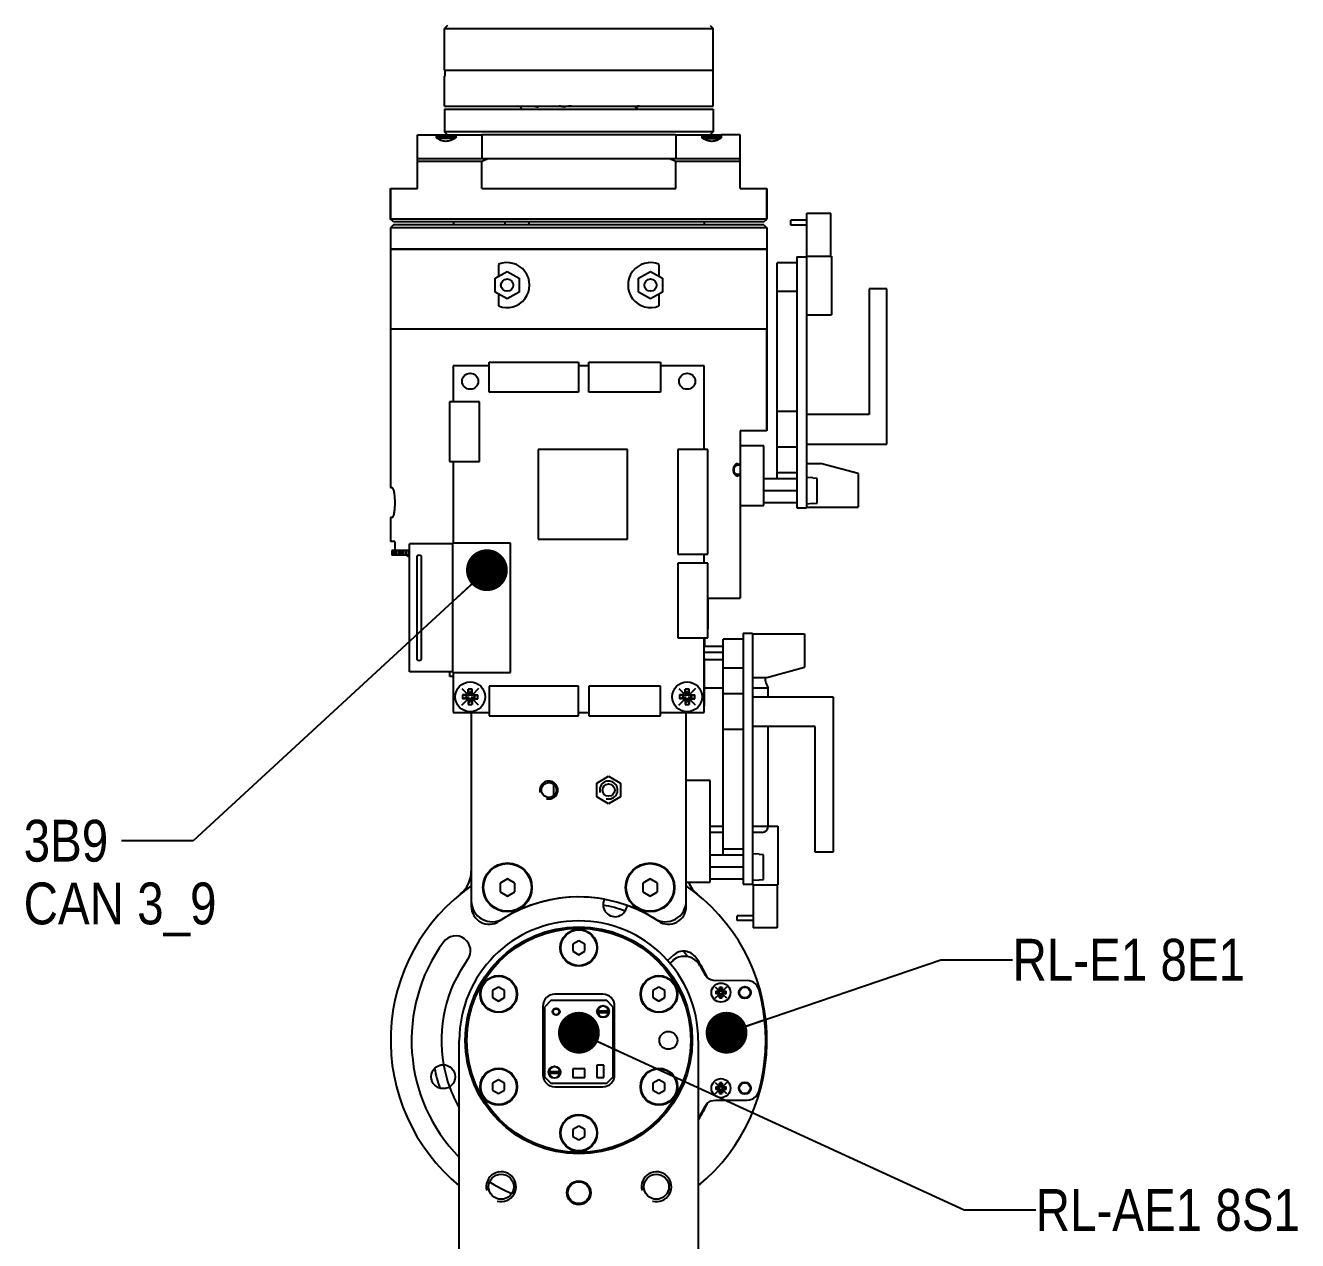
# Model space of a CAD drawing. Header units: millimetres. Extents: x 0 to 594, y 0 to 420.
# Drawn here: x 277 to 383.5, y 218.3 to 320 of the extents above; entities that cross this region are included whole.
import ezdxf

# ---------------------------------------------------------------- set-up
doc = ezdxf.new("R2010")
doc.units = ezdxf.units.MM
doc.header["$LTSCALE"] = 32.67
doc.layers.get('0').update_dxf_attribs({"linetype": 'CONTINUOUS'})
for name, color, linetype in [('AXIS', 7, 'CONTINUOUS'), ('COSMETIC', 7, 'CONTINUOUS'), ('NOTE', 7, 'CONTINUOUS')]:
    doc.layers.add(name, color=color, linetype=linetype)
doc.styles.get("Standard").update_dxf_attribs({"font": 'txt', "width": 0.85})
doc.styles.add('TEXTSTYLE_2', font='txt', dxfattribs={"width": 0.85})
doc.dimstyles.get("Standard").update_dxf_attribs({"dimtxt": 3.5, "dimasz": 3.5, "dimexe": 1.5, "dimexo": 1, "dimtad": 1, "dimtxsty": 'STANDARD', "dimcen": 0.09, "dimadec": 0, "dimazin": 0, "dimtol": 1, "dimtp": 0.01, "dimtm": 0.01, "dimtfac": 1, "dimtofl": 0, "dimtmove": 0, "dimatfit": 3, "dimfxl": 1, "dimtolj": 1, "dimarcsym": 0})

msp = doc.modelspace()

# ---------------------------------------------------------------- linework, layer by layer
at = {"color": 7, "linetype": 'CONTINUOUS'}
for p, q in [((312.29, 320.04), (312.04, 319.79)), ((312.04, 319.79), (334.54, 319.79)), ((334.29, 320.04), (334.54, 319.79)), ((312.11, 315.79), (312.11, 316.29)), ((312.11, 316.29), (334.54, 316.29)), ((334.54, 313.29), (334.54, 316.29)), ((312.04, 313.29), (312.04, 315.79)), ((312.11, 315.79), (312.04, 315.79)), ((312.04, 313.29), (334.54, 313.29)), ((319.74, 313.29), (319.74, 313.22)), ((322.12, 313.29), (322.12, 313.22)), ((328.01, 313.22), (328.01, 313.28)), ((312.29, 310.89), (312.04, 311.14)), ((334.54, 311.14), (312.04, 311.14)), ((334.29, 310.89), (334.54, 311.14)), ((309.79, 306.39), (309.79, 310.89)), ((311.39, 310.63), (311.39, 310.74)), ((312.99, 310.74), (311.39, 310.74)), ((312.89, 310.59), (311.47, 310.59)), ((315.18, 310.89), (315.18, 308.89)), ((331.41, 310.89), (315.18, 310.89)), ((331.41, 310.89), (331.41, 308.89)), ((333.6, 310.74), (335.19, 310.74)), ((333.69, 310.59), (335.12, 310.59)), ((335.19, 310.63), (335.19, 310.74)), ((336.79, 306.39), (336.79, 310.89)), ((309.79, 308.89), (336.79, 308.89)), ((315.18, 308.64), (309.79, 308.64)), ((315.18, 306.39), (315.18, 308.64)), ((331.41, 306.39), (331.41, 308.64)), ((336.79, 308.64), (331.41, 308.64)), ((307.54, 306.39), (307.54, 303.84)), ((307.54, 306.39), (309.79, 306.39)), ((315.18, 306.39), (331.41, 306.39)), ((336.79, 306.39), (339.04, 306.39)), ((339.04, 306.39), (339.04, 303.84)), ((307.79, 303.59), (307.54, 303.84)), ((339.04, 303.84), (307.54, 303.84)), ((338.79, 303.59), (307.79, 303.59)), ((317.13, 303.34), (317.13, 303.59)), ((319.13, 303.34), (319.13, 303.59)), ((338.79, 303.59), (339.04, 303.84)), ((341.04, 303.33), (341.04, 303.73)), ((342.39, 303.73), (341.04, 303.73)), ((342.39, 300.73), (342.39, 304.33)), ((342.39, 304.33), (344.39, 304.33)), ((344.39, 300.73), (344.39, 304.33)), ((307.79, 303.34), (307.54, 303.09)), ((339.04, 303.09), (307.54, 303.09)), ((338.79, 303.34), (307.79, 303.34)), ((338.79, 303.34), (339.04, 303.09)), ((342.39, 303.33), (341.04, 303.33)), ((309.17, 301.31), (309.17, 301.34)), ((310.42, 301.31), (310.42, 301.34)), ((311.39, 301.34), (311.39, 301.31)), ((313.12, 301.31), (313.12, 301.34)), ((314.37, 301.31), (314.37, 301.34)), ((317.13, 301.31), (317.13, 301.34)), ((319.13, 301.31), (319.13, 301.34)), ((322.67, 301.31), (322.67, 301.34)), ((323.92, 301.31), (323.92, 301.34)), ((332.21, 301.31), (332.21, 301.34)), ((333.46, 301.31), (333.46, 301.34)), ((335.2, 301.34), (335.2, 301.31)), ((336.17, 301.31), (336.17, 301.34)), ((337.42, 301.31), (337.42, 301.34)), ((341.54, 300.68), (341.54, 279.68)), ((341.54, 300.68), (342.34, 300.68)), ((342.34, 300.73), (342.34, 279.68)), ((342.34, 300.73), (344.44, 300.73)), ((344.44, 300.73), (344.44, 295.83)), ((316.29, 298.88), (317.29, 299.46)), ((317.29, 299.46), (318.29, 298.88)), ((328.29, 298.88), (329.29, 299.46)), ((329.29, 299.46), (330.29, 298.88)), ((339.89, 282.1), (339.89, 300.18)), ((341.54, 300.18), (339.89, 300.18)), ((316.29, 297.73), (316.29, 298.88)), ((318.29, 298.88), (318.29, 297.73)), ((328.29, 297.73), (328.29, 298.88)), ((330.29, 298.88), (330.29, 297.73)), ((317.29, 297.15), (316.29, 297.73)), ((318.29, 297.73), (317.29, 297.15)), ((329.29, 297.15), (328.29, 297.73)), ((330.29, 297.73), (329.29, 297.15)), ((341.54, 297.76), (339.89, 297.76)), ((347.59, 297.99), (347.59, 287.49)), ((349.09, 297.99), (347.59, 297.99)), ((349.09, 284.99), (349.09, 297.99)), ((342.34, 295.83), (344.44, 295.83)), ((339.04, 286.1), (339.04, 294.65)), ((315.78, 289.35), (315.78, 291.85)), ((315.78, 291.85), (323.28, 291.85)), ((323.28, 291.85), (323.28, 289.35)), ((324.13, 289.35), (324.13, 291.85)), ((324.13, 291.85), (330.13, 291.85)), ((330.13, 291.85), (330.13, 289.35)), ((312.78, 291.55), (312.78, 288.55)), ((315.78, 291.55), (312.78, 291.55)), ((324.13, 291.55), (323.28, 291.55)), ((333.78, 291.55), (330.13, 291.55)), ((333.78, 284.55), (333.78, 291.55)), ((323.28, 289.35), (315.78, 289.35)), ((330.13, 289.35), (324.13, 289.35)), ((312.48, 288.55), (312.48, 283.55)), ((314.98, 288.55), (312.48, 288.55)), ((314.98, 283.55), (314.98, 288.55)), ((341.54, 287.74), (339.89, 287.74)), ((347.59, 287.49), (342.34, 287.49)), ((339.04, 286.1), (336.79, 286.1)), ((319.88, 284.55), (319.88, 277.05)), ((327.38, 284.55), (319.88, 284.55)), ((327.38, 277.05), (327.38, 284.55)), ((331.58, 284.55), (331.58, 275.8)), ((334.08, 284.55), (331.58, 284.55)), ((334.08, 275.8), (334.08, 284.55)), ((336.79, 284.85), (336.79, 279.85)), ((338.79, 284.85), (336.79, 284.85)), ((338.79, 279.85), (338.79, 284.85)), ((341.54, 284.74), (339.89, 284.74)), ((342.34, 284.99), (349.09, 284.99)), ((312.48, 283.55), (314.98, 283.55)), ((312.78, 283.55), (312.78, 276.7)), ((342.34, 283.38), (343.52, 283.38)), ((346.69, 282.53), (343.52, 283.38)), ((336.79, 283.25), (336.55, 283.25)), ((336.79, 282.45), (336.55, 282.45)), ((341.54, 282.6), (339.89, 282.6)), ((342.89, 282.17), (342.34, 282.22)), ((346.69, 282.53), (346.69, 279.73)), ((341.54, 282.1), (338.79, 282.1)), ((342.89, 282.16), (342.89, 282.17)), ((343.24, 282.13), (342.89, 282.16)), ((343.24, 280.06), (343.24, 282.13)), ((341.54, 281.1), (338.79, 281.1)), ((341.54, 280.1), (338.79, 280.1)), ((336.79, 279.85), (338.79, 279.85)), ((341.54, 279.68), (342.34, 279.68)), ((342.89, 280.02), (342.34, 279.97)), ((342.34, 279.73), (346.69, 279.73)), ((342.89, 280.03), (343.24, 280.06)), ((342.89, 280.02), (342.89, 280.03)), ((319.88, 277.05), (327.38, 277.05)), ((307.88, 276.85), (307.54, 276.85)), ((307.88, 276.85), (307.88, 276.1)), ((309.13, 276.1), (307.88, 276.1)), ((308.22, 276.1), (308.22, 275.7)), ((308.23, 276.1), (308.23, 275.7)), ((309.13, 265.95), (309.13, 276.65)), ((312.73, 276.65), (309.13, 276.65)), ((312.73, 276.7), (312.73, 265.9)), ((317.58, 276.7), (312.73, 276.7)), ((317.58, 265.9), (317.58, 276.7)), ((308.22, 275.7), (308.23, 275.7)), ((308.91, 275.7), (308.94, 275.6)), ((309.13, 275.6), (308.94, 275.6)), ((309.73, 275.5), (309.73, 267.1)), ((310.13, 267.1), (310.13, 275.5)), ((331.58, 275.8), (334.08, 275.8)), ((331.58, 275.05), (331.58, 268.8)), ((334.08, 275.05), (331.58, 275.05)), ((333.78, 275.05), (333.78, 275.8)), ((334.08, 268.8), (334.08, 275.05)), ((334.08, 272.1), (336.79, 272.1)), ((334.1, 272.1), (334.1, 269.55)), ((334.1, 269.55), (334.08, 269.55)), ((331.58, 268.8), (334.08, 268.8)), ((333.78, 262.55), (333.78, 268.8)), ((333.8, 268.8), (333.8, 268.1)), ((335.39, 250.6), (335.39, 268.68)), ((337.04, 268.68), (335.39, 268.68)), ((337.04, 269.18), (337.04, 248.18)), ((337.04, 269.18), (337.84, 269.18)), ((337.84, 269.18), (337.84, 248.13)), ((337.84, 269.13), (342.19, 269.13)), ((342.19, 269.13), (342.19, 266.33)), ((333.78, 268.1), (335.39, 268.1)), ((333.78, 267.6), (335.39, 267.6)), ((333.79, 267.1), (333.78, 267.11)), ((333.79, 267.1), (333.79, 263.1)), ((333.79, 266.98), (335.39, 266.98)), ((337.04, 266.26), (335.39, 266.26)), ((339.02, 265.48), (342.19, 266.33)), ((312.73, 265.95), (309.13, 265.95)), ((312.5, 265.55), (312.5, 265.95)), ((312.78, 265.55), (312.5, 265.55)), ((312.73, 265.9), (317.58, 265.9)), ((312.78, 265.9), (312.78, 262.55)), ((337.84, 265.48), (339.02, 265.48)), ((314.11, 264.2), (314.04, 264.49)), ((314.11, 264.2), (314.11, 263.93)), ((314.29, 264.2), (314.11, 264.2)), ((314.29, 264.2), (314.36, 264.49)), ((314.29, 263.93), (314.29, 264.2)), ((315.78, 264.75), (315.78, 262.25)), ((323.28, 264.75), (315.78, 264.75)), ((323.28, 262.25), (323.28, 264.75)), ((324.13, 264.75), (324.13, 262.25)), ((330.13, 264.75), (324.13, 264.75)), ((330.13, 262.25), (330.13, 264.75)), ((332.28, 264.2), (332.2, 264.49)), ((332.28, 264.2), (332.28, 263.93)), ((332.45, 264.2), (332.28, 264.2)), ((332.45, 264.2), (332.52, 264.49)), ((332.45, 263.93), (332.45, 264.2)), ((333.79, 264.61), (335.39, 264.61)), ((337.04, 264.11), (335.39, 264.11)), ((337.84, 264.61), (339.13, 264.61)), ((339.13, 263.86), (339.13, 264.61)), ((313.85, 263.93), (313.56, 264.01)), ((313.85, 263.76), (313.56, 263.69)), ((313.85, 263.93), (313.85, 263.76)), ((314.11, 263.93), (313.85, 263.93)), ((313.85, 263.76), (314.11, 263.76)), ((314.11, 263.93), (314.03, 264.02)), ((314.11, 263.76), (314.03, 263.67)), ((314.11, 263.5), (314.04, 263.2)), ((314.11, 263.76), (314.11, 263.5)), ((314.11, 263.5), (314.29, 263.5)), ((314.29, 263.93), (314.38, 264.02)), ((314.55, 263.93), (314.29, 263.93)), ((314.29, 263.5), (314.29, 263.76)), ((314.29, 263.76), (314.38, 263.67)), ((314.29, 263.76), (314.55, 263.76)), ((314.29, 263.5), (314.36, 263.2)), ((314.55, 263.93), (314.85, 264.01)), ((314.55, 263.76), (314.55, 263.93)), ((314.55, 263.76), (314.85, 263.69)), ((332.01, 263.93), (331.72, 264.01)), ((332.01, 263.76), (331.72, 263.69)), ((332.01, 263.93), (332.01, 263.76)), ((332.28, 263.93), (332.01, 263.93)), ((332.01, 263.76), (332.28, 263.76)), ((332.28, 263.93), (332.19, 264.02)), ((332.28, 263.76), (332.19, 263.67)), ((332.28, 263.5), (332.2, 263.2)), ((332.28, 263.76), (332.28, 263.5)), ((332.28, 263.5), (332.45, 263.5)), ((332.45, 263.93), (332.54, 264.02)), ((332.71, 263.93), (332.45, 263.93)), ((332.45, 263.5), (332.45, 263.76)), ((332.45, 263.76), (332.54, 263.67)), ((332.45, 263.76), (332.71, 263.76)), ((332.45, 263.5), (332.52, 263.2)), ((332.71, 263.93), (333.01, 264.01)), ((332.71, 263.76), (332.71, 263.93)), ((332.71, 263.76), (333.01, 263.69)), ((333.78, 263.09), (333.79, 263.1)), ((337.84, 263.86), (344.59, 263.86)), ((344.59, 263.86), (344.59, 250.86)), ((312.78, 262.55), (315.78, 262.55)), ((314.29, 262.55), (314.29, 246.32)), ((315.78, 262.25), (323.28, 262.25)), ((323.28, 262.55), (324.13, 262.55)), ((324.13, 262.25), (330.13, 262.25)), ((330.13, 262.55), (333.78, 262.55)), ((332.29, 246.32), (332.29, 262.55)), ((337.04, 261.11), (335.39, 261.11)), ((343.09, 261.36), (337.84, 261.36)), ((339.13, 253), (339.13, 261.36)), ((343.09, 250.86), (343.09, 261.36)), ((324.79, 256.62), (325.79, 257.2)), ((325.79, 257.2), (326.79, 256.62)), ((334.29, 256.85), (332.29, 256.85)), ((334.29, 248.35), (334.29, 256.85)), ((321.19, 255.57), (321.19, 256.53)), ((324.79, 255.47), (324.79, 256.62)), ((326.79, 256.62), (326.79, 255.47)), ((325.79, 254.89), (324.79, 255.47)), ((326.79, 255.47), (325.79, 254.89)), ((335.39, 253), (334.29, 253)), ((335.39, 252.5), (334.29, 252.5)), ((339.13, 253), (337.84, 253)), ((338.63, 252.5), (337.84, 252.5)), ((339.13, 253.03), (339.94, 253.03)), ((339.94, 253.03), (339.94, 248.13)), ((337.04, 250.6), (334.29, 250.6)), ((337.04, 251.1), (335.39, 251.1)), ((338.39, 250.67), (337.84, 250.72)), ((338.39, 250.66), (338.39, 250.67)), ((338.74, 250.63), (338.39, 250.66)), ((338.74, 248.56), (338.74, 250.63)), ((344.59, 250.86), (343.09, 250.86)), ((337.04, 249.6), (334.29, 249.6)), ((317.32, 248.62), (316.7, 248.26)), ((316.7, 248.26), (316.7, 247.54)), ((317.95, 248.26), (317.32, 248.62)), ((317.95, 247.54), (317.95, 248.26)), ((329.26, 248.62), (328.64, 248.26)), ((328.64, 248.26), (328.64, 247.54)), ((329.89, 248.26), (329.26, 248.62)), ((329.89, 247.54), (329.89, 248.26)), ((332.29, 248.35), (334.29, 248.35)), ((337.04, 248.6), (334.29, 248.6)), ((337.04, 248.18), (337.84, 248.18)), ((338.39, 248.52), (337.84, 248.47)), ((337.84, 248.13), (339.94, 248.13)), ((337.89, 248.13), (337.89, 244.53)), ((338.39, 248.53), (338.74, 248.56)), ((338.39, 248.52), (338.39, 248.53)), ((339.89, 248.13), (339.89, 244.53)), ((316.7, 247.54), (317.32, 247.18)), ((317.32, 247.18), (317.95, 247.54)), ((328.64, 247.54), (329.26, 247.18)), ((329.26, 247.18), (329.89, 247.54)), ((336.54, 245.13), (336.54, 245.53)), ((337.89, 245.53), (336.54, 245.53)), ((337.89, 245.13), (336.54, 245.13)), ((339.89, 244.53), (337.89, 244.53)), ((323.29, 243.42), (322.79, 243.14)), ((322.79, 243.14), (322.79, 242.56)), ((323.79, 243.14), (323.29, 243.42)), ((323.79, 242.56), (323.79, 243.14)), ((322.79, 242.56), (323.29, 242.27)), ((323.29, 242.27), (323.79, 242.56)), ((331.23, 242.24), (330.72, 241.78)), ((333.41, 241.37), (333.42, 241.38)), ((333.84, 240.65), (333.84, 240.64)), ((337.39, 240.1), (337.39, 240.1)), ((316.58, 239.55), (316.08, 239.26)), ((316.08, 239.26), (316.08, 238.68)), ((316.08, 238.68), (316.58, 238.39)), ((317.08, 239.26), (316.58, 239.55)), ((316.58, 238.39), (317.08, 238.68)), ((317.08, 238.68), (317.08, 239.26)), ((325.29, 238.97), (321.29, 238.97)), ((330, 239.55), (329.5, 239.26)), ((329.5, 239.26), (329.5, 238.68)), ((329.5, 238.68), (330, 238.39)), ((330.5, 239.26), (330, 239.55)), ((330, 238.39), (330.5, 238.68)), ((330.5, 238.68), (330.5, 239.26)), ((334.96, 239.16), (334.76, 239.21)), ((334.96, 239.04), (334.76, 238.99)), ((335.13, 239.16), (334.96, 239.16)), ((334.96, 239.16), (334.96, 239.04)), ((334.96, 239.04), (335.13, 239.04)), ((335.13, 239.16), (335.07, 239.22)), ((335.13, 239.04), (335.07, 238.98)), ((335.13, 239.33), (335.08, 239.53)), ((335.13, 238.86), (335.08, 238.66)), ((335.25, 239.33), (335.13, 239.33)), ((335.13, 239.33), (335.13, 239.16)), ((335.13, 239.04), (335.13, 238.86)), ((335.13, 238.86), (335.25, 238.86)), ((335.25, 239.33), (335.3, 239.53)), ((335.25, 239.16), (335.25, 239.33)), ((335.25, 239.16), (335.31, 239.22)), ((335.43, 239.16), (335.25, 239.16)), ((335.25, 239.04), (335.43, 239.04)), ((335.25, 239.04), (335.31, 238.98)), ((335.25, 238.86), (335.25, 239.04)), ((335.25, 238.86), (335.3, 238.66)), ((335.43, 239.16), (335.63, 239.21)), ((335.43, 239.04), (335.43, 239.16)), ((335.43, 239.04), (335.63, 238.99)), ((338.34, 239.41), (338.35, 239.41)), ((320.29, 237.97), (320.29, 232.22)), ((320.99, 238.46), (320.44, 237.91)), ((320.44, 232.03), (320.44, 237.91)), ((320.99, 238.46), (325.6, 238.46)), ((324.86, 237.58), (325.79, 237.58)), ((326.15, 237.91), (325.6, 238.46)), ((326.15, 237.91), (326.15, 232.03)), ((326.29, 232.22), (326.29, 237.97)), ((338.7, 238.35), (338.61, 238.35)), ((324.86, 237.43), (325.79, 237.43)), ((313.29, 213.1), (313.29, 235.1)), ((333.29, 235.1), (333.29, 213.1)), ((320.8, 232.5), (321.73, 232.5)), ((320.8, 232.35), (321.73, 232.35)), ((322.79, 232.73), (322.79, 231.98)), ((323.79, 232.73), (322.79, 232.73)), ((323.79, 231.98), (323.79, 232.73)), ((324.79, 233.03), (324.79, 231.98)), ((325.39, 233.03), (324.79, 233.03)), ((325.39, 231.98), (325.39, 233.03)), ((316.58, 231.8), (316.08, 231.51)), ((316.08, 231.51), (316.08, 230.93)), ((317.08, 231.51), (316.58, 231.8)), ((317.08, 230.93), (317.08, 231.51)), ((320.44, 232.03), (320.99, 231.48)), ((325.6, 231.48), (320.99, 231.48)), ((321.29, 231.22), (325.29, 231.22)), ((322.79, 231.98), (323.79, 231.98)), ((324.79, 231.98), (325.39, 231.98)), ((325.6, 231.48), (326.15, 232.03)), ((330, 231.8), (329.5, 231.51)), ((329.5, 231.51), (329.5, 230.93)), ((330.5, 231.51), (330, 231.8)), ((330.5, 230.93), (330.5, 231.51)), ((334.96, 231.16), (334.76, 231.21)), ((335.13, 231.16), (334.96, 231.16)), ((334.96, 231.16), (334.96, 231.04)), ((335.13, 231.16), (335.07, 231.22)), ((335.13, 231.33), (335.08, 231.53)), ((335.25, 231.33), (335.13, 231.33)), ((335.13, 231.33), (335.13, 231.16)), ((335.25, 231.33), (335.3, 231.53)), ((335.25, 231.16), (335.25, 231.33)), ((335.25, 231.16), (335.31, 231.22)), ((335.43, 231.16), (335.25, 231.16)), ((335.43, 231.16), (335.63, 231.21)), ((335.43, 231.04), (335.43, 231.16)), ((338.61, 231.85), (338.7, 231.85)), ((316.08, 230.93), (316.58, 230.64)), ((316.58, 230.64), (317.08, 230.93)), ((329.5, 230.93), (330, 230.64)), ((330, 230.64), (330.5, 230.93)), ((334.73, 230.1), (334.73, 230.1)), ((334.96, 231.04), (334.76, 230.99)), ((334.96, 231.04), (335.13, 231.04)), ((335.13, 231.04), (335.07, 230.98)), ((335.13, 230.86), (335.08, 230.66)), ((335.13, 231.04), (335.13, 230.86)), ((335.13, 230.86), (335.25, 230.86)), ((335.25, 231.04), (335.43, 231.04)), ((335.25, 231.04), (335.31, 230.98)), ((335.25, 230.86), (335.25, 231.04)), ((335.25, 230.86), (335.3, 230.66)), ((335.43, 231.04), (335.63, 230.99)), ((338.36, 230.83), (338.36, 230.83)), ((333.85, 229.57), (333.85, 229.57)), ((323.29, 227.92), (322.79, 227.64)), ((323.79, 227.64), (323.29, 227.92)), ((333.42, 228.8), (333.42, 228.8)), ((322.79, 227.64), (322.79, 227.06)), ((322.79, 227.06), (323.29, 226.77)), ((323.29, 226.77), (323.79, 227.06)), ((323.79, 227.06), (323.79, 227.64))]:
    msp.add_line(p, q, dxfattribs=at)
at = {"color": 6, "linetype": 'CONTINUOUS'}
for p, q in [((307.63, 276.1), (307.63, 275.7)), ((307.88, 276.1), (307.63, 276.1)), ((307.66, 276.1), (307.66, 275.7)), ((307.73, 276.1), (307.73, 275.7)), ((307.86, 276.1), (307.86, 275.7)), ((308.03, 276.1), (308.03, 275.7)), ((308.26, 276.1), (308.26, 275.7)), ((308.36, 276.1), (308.36, 275.7)), ((308.48, 276.1), (308.48, 275.7)), ((308.63, 276.1), (308.63, 275.7)), ((308.81, 276.1), (308.81, 275.7)), ((309, 276.1), (309, 275.7)), ((308.22, 275.7), (307.63, 275.7)), ((309.13, 275.7), (308.23, 275.7)), ((331.15, 241.77), (330.91, 241.57)), ((331.23, 241.84), (331.15, 241.77)), ((331.43, 241.97), (331.23, 241.84)), ((331.65, 242.06), (331.43, 241.97)), ((331.88, 242.11), (331.65, 242.06)), ((332.11, 242.13), (331.88, 242.11)), ((332.35, 242.11), (332.11, 242.13)), ((332.58, 242.06), (332.35, 242.11)), ((332.8, 241.97), (332.58, 242.06)), ((333, 241.84), (332.8, 241.97)), ((333.18, 241.69), (333, 241.84)), ((333.33, 241.51), (333.18, 241.69)), ((333.41, 241.37), (333.33, 241.51)), ((333.47, 241.31), (333.42, 241.38)), ((333.83, 240.68), (333.47, 241.31)), ((333.84, 240.65), (333.83, 240.68)), ((333.9, 240.54), (333.84, 240.64)), ((334.02, 240.39), (333.9, 240.54)), ((334.17, 240.26), (334.02, 240.39)), ((334.35, 240.17), (334.17, 240.26)), ((334.53, 240.11), (334.35, 240.17)), ((334.73, 240.09), (334.53, 240.11)), ((337.39, 240.1), (334.73, 240.09)), ((337.59, 240.08), (337.39, 240.1)), ((337.78, 240.03), (337.59, 240.08)), ((337.95, 239.93), (337.78, 240.03)), ((338.1, 239.81), (337.95, 239.93)), ((338.23, 239.66), (338.1, 239.81)), ((338.32, 239.48), (338.23, 239.66)), ((338.34, 239.41), (338.32, 239.48)), ((338.56, 238.6), (338.35, 239.41)), ((338.73, 237.74), (338.56, 238.6)), ((338.85, 236.86), (338.73, 237.74)), ((338.93, 235.98), (338.85, 236.86)), ((338.95, 235.1), (338.93, 235.98)), ((338.93, 234.21), (338.95, 235.1)), ((338.73, 232.46), (338.85, 233.33)), ((338.85, 233.33), (338.93, 234.21)), ((338.56, 231.59), (338.73, 232.46)), ((338.36, 230.83), (338.56, 231.59)), ((334.17, 229.93), (334.35, 230.03)), ((334.35, 230.03), (334.53, 230.08)), ((334.53, 230.08), (334.73, 230.1)), ((334.73, 230.1), (337.39, 230.09)), ((337.39, 230.09), (337.59, 230.11)), ((337.59, 230.11), (337.78, 230.17)), ((337.78, 230.17), (337.95, 230.26)), ((337.95, 230.26), (338.1, 230.39)), ((338.1, 230.39), (338.23, 230.54)), ((338.23, 230.54), (338.32, 230.71)), ((338.32, 230.71), (338.36, 230.83)), ((333.47, 228.88), (333.83, 229.51)), ((333.83, 229.51), (333.85, 229.57)), ((333.85, 229.57), (333.9, 229.66)), ((333.9, 229.66), (334.02, 229.81)), ((334.02, 229.81), (334.17, 229.93)), ((333.29, 228.62), (333.34, 228.67)), ((333.34, 228.67), (333.42, 228.8)), ((333.42, 228.8), (333.47, 228.88))]:
    msp.add_line(p, q, dxfattribs=at)
at = {"color": 2, "linetype": 'CONTINUOUS'}
for p, q in [((308.47, 240.38), (308.44, 240.4)), ((338.12, 229.82), (338.14, 229.79))]:
    msp.add_line(p, q, dxfattribs=at)
at = {"color": 7, "linetype": 'CONTINUOUS'}
for centre, radius in [((314.2, 263.85), 1.25), ((332.36, 263.85), 1.25), ((317.32, 247.9), 2), ((329.26, 247.9), 2), ((323.29, 235.1), 9.5), ((323.29, 235.1), 9.37), ((323.29, 242.85), 1.5), ((316.58, 238.97), 1.5), ((330, 238.97), 1.5), ((335.19, 239.1), 0.8), ((337.19, 239.1), 0.453), ((325.33, 237.51), 0.5), ((316.58, 231.22), 1.5), ((321.26, 232.43), 0.5), ((330, 231.22), 1.5), ((335.19, 231.1), 0.8), ((337.19, 231.1), 0.453), ((323.29, 227.35), 1.5), ((323.29, 222.35), 0.916)]:
    msp.add_circle(centre, radius, dxfattribs=at)
at = {"color": 6, "linetype": 'CONTINUOUS'}
for centre in [(337.19, 239.1), (337.19, 231.1)]:
    msp.add_circle(centre, 0.5, dxfattribs=at)
at = {"color": 7, "linetype": 'CONTINUOUS'}
for centre, radius, start, end in [((318.17, 312.91), 0.375, 19.5701, 90), ((322.82, 310.03), 3.27, 101.0763, 102.3308), ((328.42, 312.91), 0.375, 94.751, 160.4299), ((328.63, 282.54), 29.36, 116.1737, 117.259), ((317.96, 282.54), 29.36, 62.741, 63.8263), ((309.93, 275.5), 0.2, 0, 180), ((309.93, 267.1), 0.2, 180, 360), ((341.33, 265.8), 2.5, 187.3557, 208.3576), ((314.2, 260.63), 3.87, 87.6171, 92.3829), ((302.03, 263.89), 12.35, 0.6203, 2.7951), ((332.36, 260.63), 3.87, 87.6171, 92.3829), ((320.19, 263.89), 12.35, 0.6203, 2.7951), ((314.16, 251.68), 12.35, 90.6203, 92.7951), ((317.42, 263.85), 3.87, 177.6177, 180.001), ((317.41, 263.85), 3.86, 179.9958, 182.3856), ((326.37, 263.81), 12.35, 180.6203, 182.7951), ((314.2, 267.07), 3.87, 267.6171, 272.3829), ((314.24, 276.02), 12.35, 270.6203, 272.7951), ((310.99, 263.85), 3.86, 359.9958, 2.3856), ((310.98, 263.85), 3.87, 357.6177, 0.001), ((332.32, 251.68), 12.35, 90.6203, 92.7951), ((335.58, 263.85), 3.87, 177.6177, 180.001), ((335.57, 263.85), 3.86, 179.9958, 182.3856), ((344.53, 263.81), 12.35, 180.6203, 182.7951), ((332.36, 267.07), 3.87, 267.6171, 272.3829), ((332.4, 276.02), 12.35, 270.6203, 272.7951), ((329.15, 263.85), 3.86, 359.9958, 2.3856), ((329.14, 263.85), 3.87, 357.6177, 0.001), ((338.63, 253), 0.5, 270, 360), ((311.79, 249.27), 2.5, 309.0602, 360), ((334.79, 249.27), 2.5, 201.7298, 230.9398), ((323.29, 235.1), 15.75, 124.8499, 230.5411), ((323.29, 235.1), 12, 58.1786, 121.8214), ((323.29, 235.1), 15.75, 309.4195, 55.1501), ((316.04, 246.78), 1.75, 180, 301.8214), ((315.79, 246.32), 1.5, 180, 303.749), ((326.33, 246.45), 1, 152.8714, 357.1286), ((323.29, 235.1), 11.5, 70.2525, 79.7378), ((330.54, 246.78), 1.75, 238.1786, 360), ((330.79, 246.32), 1.5, 236.251, 360), ((323.29, 235.1), 10, 0, 180), ((323.29, 235.1), 14, 144, 224.3995), ((312.98, 242.59), 1.25, 324, 144), ((332.06, 241.31), 1.25, 35.3226, 132), ((323.29, 235.1), 11.5, 37.5278, 40.5313), ((323.29, 235.1), 12, 26.0294, 35.3226), ((321.29, 237.97), 1, 90, 180), ((325.29, 237.97), 1, 0, 90), ((337.28, 239.1), 2.53, 177.535, 180.0011), ((337.28, 239.1), 2.52, 179.9953, 182.4686), ((335.19, 237.01), 2.53, 87.5344, 92.4656), ((335.19, 241.19), 2.53, 267.5344, 272.4656), ((333.11, 239.1), 2.52, 359.9953, 2.4686), ((333.1, 239.1), 2.53, 357.535, 0.0011), ((325.33, 237.51), 0.472, 170.8486, 189.1514), ((325.33, 237.51), 0.452, 9.5538, 170.4462), ((325.33, 237.51), 0.472, 350.8486, 9.1514), ((325.33, 237.51), 0.452, 189.5538, 350.4462), ((323.29, 235.1), 12.3, 190.9701, 198.9782), ((323.29, 235.1), 11.5, 190.2255, 199.7398), ((321.29, 232.22), 1, 180, 270), ((321.26, 232.43), 0.472, 170.8486, 189.1514), ((321.26, 232.43), 0.452, 9.5538, 170.4462), ((321.26, 232.43), 0.452, 189.5538, 350.4462), ((321.26, 232.43), 0.472, 350.8486, 9.1514), ((325.29, 232.22), 1, 270, 360), ((337.28, 231.1), 2.53, 177.535, 180.0011), ((337.28, 231.1), 2.52, 179.9953, 182.4686), ((335.19, 229.01), 2.53, 87.5344, 92.4656), ((333.11, 231.1), 2.52, 359.9953, 2.4686), ((333.1, 231.1), 2.53, 357.535, 0.0011), ((335.19, 233.19), 2.53, 267.5344, 272.4656), ((323.29, 235.1), 12, 326.5649, 333.9706), ((323.29, 235.1), 14, 237.7671, 246.3264)]:
    msp.add_arc(centre, radius, start, end, dxfattribs=at)
at = {"color": 2, "linetype": 'CONTINUOUS'}
for centre, radius in [((320.79, 256.05), 0.75), ((325.79, 256.05), 0.75), ((316.79, 222.85), 1.25), ((329.79, 222.85), 1.25)]:
    msp.add_arc(centre, radius, 255, 195, dxfattribs=at)
at = {"color": 7, "linetype": 'CONTINUOUS'}
for points in [[(319.2, 313.29), (319.38, 313.29), (319.57, 313.26), (319.74, 313.22)], [(319.93, 313.27), (319.93, 313.27), (319.93, 313.26), (319.93, 313.26)], [(322.67, 313.29), (322.51, 313.29), (322.35, 313.27), (322.19, 313.24)]]:
    msp.add_open_spline(points, degree=3, dxfattribs=at)
for points, knots in [([(319.93, 313.26), (319.92, 313.25), (319.87, 313.2), (319.8, 313.21), (319.74, 313.22)], [0, 0, 0, 0, 0.155616, 1, 1, 1, 1]), ([(319.91, 313.29), (319.91, 313.29), (319.93, 313.29), (319.93, 313.28), (319.93, 313.27)], [0, 0, 0, 0, 0.570486, 1, 1, 1, 1]), ([(321.86, 313.24), (321.82, 313.25), (321.75, 313.27), (321.68, 313.29), (321.65, 313.29)], [0, 0, 0, 0, 0.54937, 1, 1, 1, 1]), ([(322.12, 313.22), (322.08, 313.21), (321.99, 313.21), (321.91, 313.23), (321.86, 313.24)], [0, 0, 0, 0, 0.484927, 1, 1, 1, 1]), ([(328.05, 313.22), (328.04, 313.22), (328.03, 313.21), (328.02, 313.21), (328.01, 313.22), (328.01, 313.22), (328.01, 313.22)], [0, 0, 0, 0, 0.385025, 0.656626, 0.837345, 1, 1, 1, 1]), ([(328.32, 313.29), (328.26, 313.29), (328.19, 313.27), (328.1, 313.24), (328.06, 313.22), (328.05, 313.22)], [0, 0, 0, 0, 0.583898, 0.820942, 1, 1, 1, 1]), ([(314.03, 264.02), (314.03, 264.06), (314.03, 264.22), (314.04, 264.37), (314.04, 264.49)], [0, 0, 0, 0, 0.258563, 1, 1, 1, 1]), ([(332.19, 264.02), (332.19, 264.06), (332.19, 264.22), (332.2, 264.37), (332.2, 264.49)], [0, 0, 0, 0, 0.258563, 1, 1, 1, 1]), ([(314.03, 263.67), (313.99, 263.67), (313.83, 263.68), (313.67, 263.68), (313.56, 263.69)], [0, 0, 0, 0, 0.258563, 1, 1, 1, 1]), ([(314.38, 263.67), (314.38, 263.63), (314.37, 263.48), (314.37, 263.32), (314.36, 263.2)], [0, 0, 0, 0, 0.258563, 1, 1, 1, 1]), ([(314.38, 264.02), (314.42, 264.02), (314.57, 264.02), (314.73, 264.01), (314.85, 264.01)], [0, 0, 0, 0, 0.258563, 1, 1, 1, 1]), ([(332.19, 263.67), (332.15, 263.67), (331.99, 263.68), (331.84, 263.68), (331.72, 263.69)], [0, 0, 0, 0, 0.258563, 1, 1, 1, 1]), ([(332.54, 263.67), (332.54, 263.63), (332.53, 263.48), (332.53, 263.32), (332.52, 263.2)], [0, 0, 0, 0, 0.258563, 1, 1, 1, 1]), ([(332.54, 264.02), (332.58, 264.02), (332.73, 264.02), (332.89, 264.01), (333.01, 264.01)], [0, 0, 0, 0, 0.258563, 1, 1, 1, 1]), ([(334.76, 239.21), (334.78, 239.21), (334.89, 239.21), (334.99, 239.21), (335.07, 239.22)], [0, 0, 0, 0, 0.238686, 1, 1, 1, 1]), ([(335.07, 238.98), (335.05, 238.98), (334.94, 238.98), (334.84, 238.98), (334.76, 238.99)], [0, 0, 0, 0, 0.259377, 1, 1, 1, 1]), ([(335.07, 239.22), (335.07, 239.24), (335.08, 239.35), (335.08, 239.45), (335.08, 239.53)], [0, 0, 0, 0, 0.259377, 1, 1, 1, 1]), ([(335.08, 238.66), (335.08, 238.69), (335.08, 238.79), (335.08, 238.9), (335.07, 238.98)], [0, 0, 0, 0, 0.238686, 1, 1, 1, 1]), ([(335.3, 239.53), (335.3, 239.51), (335.31, 239.4), (335.31, 239.3), (335.31, 239.22)], [0, 0, 0, 0, 0.238686, 1, 1, 1, 1]), ([(335.31, 238.98), (335.31, 238.95), (335.31, 238.85), (335.31, 238.74), (335.3, 238.66)], [0, 0, 0, 0, 0.259377, 1, 1, 1, 1]), ([(335.31, 239.22), (335.34, 239.22), (335.44, 239.21), (335.55, 239.21), (335.63, 239.21)], [0, 0, 0, 0, 0.259377, 1, 1, 1, 1]), ([(335.63, 238.99), (335.6, 238.99), (335.5, 238.98), (335.39, 238.98), (335.31, 238.98)], [0, 0, 0, 0, 0.238686, 1, 1, 1, 1]), ([(334.76, 231.21), (334.78, 231.21), (334.89, 231.21), (334.99, 231.21), (335.07, 231.22)], [0, 0, 0, 0, 0.238686, 1, 1, 1, 1]), ([(335.07, 231.22), (335.07, 231.24), (335.08, 231.35), (335.08, 231.45), (335.08, 231.53)], [0, 0, 0, 0, 0.259377, 1, 1, 1, 1]), ([(335.3, 231.53), (335.3, 231.51), (335.31, 231.4), (335.31, 231.3), (335.31, 231.22)], [0, 0, 0, 0, 0.238686, 1, 1, 1, 1]), ([(335.31, 231.22), (335.34, 231.22), (335.44, 231.21), (335.55, 231.21), (335.63, 231.21)], [0, 0, 0, 0, 0.259377, 1, 1, 1, 1]), ([(335.07, 230.98), (335.05, 230.98), (334.94, 230.98), (334.84, 230.98), (334.76, 230.99)], [0, 0, 0, 0, 0.259377, 1, 1, 1, 1]), ([(335.08, 230.66), (335.08, 230.69), (335.08, 230.79), (335.08, 230.9), (335.07, 230.98)], [0, 0, 0, 0, 0.238686, 1, 1, 1, 1]), ([(335.31, 230.98), (335.31, 230.95), (335.31, 230.85), (335.31, 230.74), (335.3, 230.66)], [0, 0, 0, 0, 0.259377, 1, 1, 1, 1]), ([(335.63, 230.99), (335.6, 230.99), (335.5, 230.98), (335.39, 230.98), (335.31, 230.98)], [0, 0, 0, 0, 0.238686, 1, 1, 1, 1])]:
    msp.add_open_spline(points, degree=3, knots=knots, dxfattribs=at)
at = {"color": 2, "linetype": 'CONTINUOUS'}
for points, knots in [([(336.74, 283.25), (336.74, 283.25), (336.7, 283.29), (336.64, 283.34), (336.53, 283.36), (336.43, 283.32), (336.34, 283.24), (336.27, 283.12), (336.23, 282.99), (336.22, 282.89), (336.22, 282.85)], [0, 0, 0, 0, 0.027421, 0.166361, 0.305301, 0.444241, 0.58318, 0.72212, 0.86106, 1, 1, 1, 1]), ([(336.22, 282.85), (336.22, 282.8), (336.23, 282.71), (336.27, 282.57), (336.34, 282.46), (336.43, 282.38), (336.53, 282.34), (336.64, 282.36), (336.7, 282.4), (336.73, 282.44), (336.74, 282.45)], [0, 0, 0, 0, 0.13885, 0.2777, 0.416551, 0.555401, 0.694251, 0.833101, 0.971952, 1, 1, 1, 1])]:
    msp.add_open_spline(points, degree=3, knots=knots, dxfattribs=at)
at = {"layer": 'AXIS', "color": 7, "linetype": 'CONTINUOUS'}
for p, q in [((312.04, 316.29), (312.04, 319.79)), ((334.54, 316.29), (334.54, 319.79)), ((312.04, 316.29), (334.54, 316.29)), ((312.04, 313.04), (312.04, 311.14)), ((312.04, 313.04), (334.54, 313.04)), ((334.54, 313.04), (334.54, 311.14)), ((309.79, 310.89), (311.38, 310.89)), ((311.38, 310.89), (311.38, 310.64)), ((311.4, 310.89), (315.18, 310.89)), ((312.99, 310.89), (312.99, 310.64)), ((331.41, 310.89), (335.18, 310.89)), ((333.6, 310.89), (333.6, 310.64)), ((335.2, 310.89), (335.2, 310.64)), ((336.79, 310.89), (335.2, 310.89)), ((307.54, 303.84), (307.54, 306.39)), ((339.04, 303.84), (339.04, 306.39)), ((312.79, 303.59), (312.79, 303.34)), ((333.79, 303.59), (333.79, 303.34)), ((307.54, 303.09), (307.54, 301.34)), ((339.04, 303.09), (339.04, 301.34)), ((307.54, 301.34), (339.04, 301.34)), ((307.54, 301.31), (307.54, 294.66)), ((307.54, 301.31), (339.04, 301.31)), ((311.39, 301.31), (311.39, 301.34)), ((335.2, 301.31), (335.2, 301.34)), ((339.04, 301.31), (339.04, 294.66)), ((316.58, 300.04), (316.58, 299.05)), ((330, 300.04), (330, 299.05)), ((316.58, 297.56), (316.58, 296.57)), ((330, 297.56), (330, 296.57)), ((307.54, 294.66), (339.04, 294.66)), ((307.54, 294.65), (307.54, 281.35)), ((307.54, 294.65), (339.04, 294.65)), ((308.29, 294.65), (308.29, 294.66)), ((338.29, 294.65), (338.29, 294.66)), ((339.04, 294.65), (339.04, 286.1)), ((336.79, 286.1), (336.79, 284.85)), ((307.67, 281.35), (307.54, 281.35)), ((336.79, 279.85), (336.79, 272.1)), ((307.54, 278.85), (307.54, 276.85)), ((307.67, 278.85), (307.54, 278.85)), ((339.13, 263.86), (339.13, 264.61)), ((339.13, 253), (339.13, 261.36)), ((321.19, 255.57), (321.19, 256.53))]:
    msp.add_line(p, q, dxfattribs=at)
for centre, radius in [((317.29, 298.31), 0.512), ((329.29, 298.31), 0.512), ((314.2, 290.26), 0.675), ((332.36, 290.26), 0.675), ((320.79, 256.05), 0.625), ((325.79, 256.05), 0.512), ((317.32, 247.9), 2.05), ((329.26, 247.9), 2.05), ((323.29, 242.85), 1.55), ((316.58, 238.97), 1.55), ((330, 238.97), 1.55), ((321.39, 237.5), 0.3), ((321.39, 237.5), 0.25), ((330.79, 235.1), 0.75), ((311.94, 232.06), 1), ((316.58, 231.22), 1.55), ((330, 231.22), 1.55), ((323.29, 227.35), 1.55), ((316.79, 222.85), 1.05), ((329.79, 222.85), 1.05), ((323.29, 222.35), 1)]:
    msp.add_circle(centre, radius, dxfattribs=at)
for centre, radius, start, end in [((317.29, 298.31), 1.88, 247.8082, 112.1918), ((329.29, 298.31), 1.88, 67.8082, 292.1918), ((323.29, 235.1), 12, 79.6733, 123.749), ((323.29, 235.1), 12, 56.251, 70.3267), ((323.29, 235.1), 11.5, 144, 190.2262), ((323.29, 235.1), 11.5, 199.7738, 209.4361)]:
    msp.add_arc(centre, radius, start, end, dxfattribs=at)
for points, knots in [([(312.99, 310.64), (312.86, 310.55), (312.66, 310.44), (312.37, 310.35), (312.16, 310.33), (311.95, 310.35), (311.68, 310.44), (311.5, 310.55), (311.38, 310.64)], [0, 0, 0, 0, 0.266712, 0.392996, 0.514918, 0.634614, 0.754613, 1, 1, 1, 1]), ([(335.2, 310.64), (335.09, 310.55), (334.91, 310.44), (334.64, 310.35), (334.43, 310.33), (334.22, 310.35), (333.93, 310.44), (333.73, 310.55), (333.6, 310.64)], [0, 0, 0, 0, 0.24539, 0.365396, 0.485089, 0.607014, 0.733292, 1, 1, 1, 1]), ([(336.29, 282.85), (336.29, 282.9), (336.3, 283.01), (336.36, 283.14), (336.45, 283.22), (336.52, 283.25), (336.55, 283.25)], [0, 0, 0, 0, 0.320143, 0.595099, 0.815993, 1, 1, 1, 1]), ([(336.55, 282.45), (336.52, 282.45), (336.45, 282.47), (336.36, 282.56), (336.3, 282.69), (336.29, 282.79), (336.29, 282.85)], [0, 0, 0, 0, 0.184009, 0.404891, 0.679853, 1, 1, 1, 1]), ([(307.67, 281.35), (307.68, 281.35), (307.72, 281.31), (307.74, 281.24), (307.78, 281.13), (307.83, 280.9), (307.87, 280.55), (307.89, 280.1), (307.87, 279.64), (307.83, 279.29), (307.78, 279.07), (307.74, 278.95), (307.72, 278.88), (307.68, 278.85), (307.67, 278.85)], [0, 0, 0, 0, 0.015838, 0.046519, 0.093161, 0.154587, 0.313187, 0.500002, 0.686817, 0.845416, 0.90684, 0.953482, 0.984162, 1, 1, 1, 1])]:
    msp.add_open_spline(points, degree=3, knots=knots, dxfattribs=at)
at = {"layer": 'COSMETIC', "color": 7, "linetype": 'CONTINUOUS'}
for p, q in [((313.5, 264.55), (314.03, 264.02)), ((314.9, 264.55), (314.38, 264.02)), ((331.66, 264.55), (332.19, 264.02)), ((333.06, 264.55), (332.54, 264.02)), ((313.5, 263.15), (314.03, 263.67)), ((314.9, 263.15), (314.38, 263.67)), ((331.66, 263.15), (332.19, 263.67)), ((333.06, 263.15), (332.54, 263.67)), ((334.72, 239.57), (335.07, 239.22)), ((334.72, 238.62), (335.07, 238.98)), ((335.67, 239.57), (335.31, 239.22)), ((335.67, 238.62), (335.31, 238.98)), ((334.72, 231.57), (335.07, 231.22)), ((335.67, 231.57), (335.31, 231.22)), ((334.72, 230.62), (335.07, 230.98)), ((335.67, 230.62), (335.31, 230.98))]:
    msp.add_line(p, q, dxfattribs=at)

# ---------------------------------------------------------------- texts
at = {"layer": 'NOTE', "color": 2, "linetype": 'CONTINUOUS', "char_height": 3.5, "attachment_point": 1, "line_spacing_factor": 0.9, "style": 'TEXTSTYLE_2'}
for s, insert, width in [('3B9\\PCAN 3_9\\P ', (276.82, 253.56), 29.0063), ('RL-E1 8E1', (359.6, 243.6), 30.8656), ('RL-AE1 8S1\\P ', (361.54, 222.66), 35.3281)]:
    msp.add_mtext(s, dxfattribs=dict(at, insert=insert, width=width))

# ---------------------------------------------------------------- leaders
at = {"layer": 'NOTE', "color": 2, "linetype": 'CONTINUOUS'}
for points in [[(315.6, 274.45), (291, 251.81), (285, 251.81)], [(335.66, 235.74), (353.6, 241.85), (359.6, 241.85)], [(323.3, 235.74), (355.54, 220.91), (361.54, 220.91)]]:
    msp.add_leader(points, dimstyle='STANDARD', override={"dimtad": 0, "dimldrblk": 'DOT'}, dxfattribs=at)

doc.saveas('drawing.dxf')
